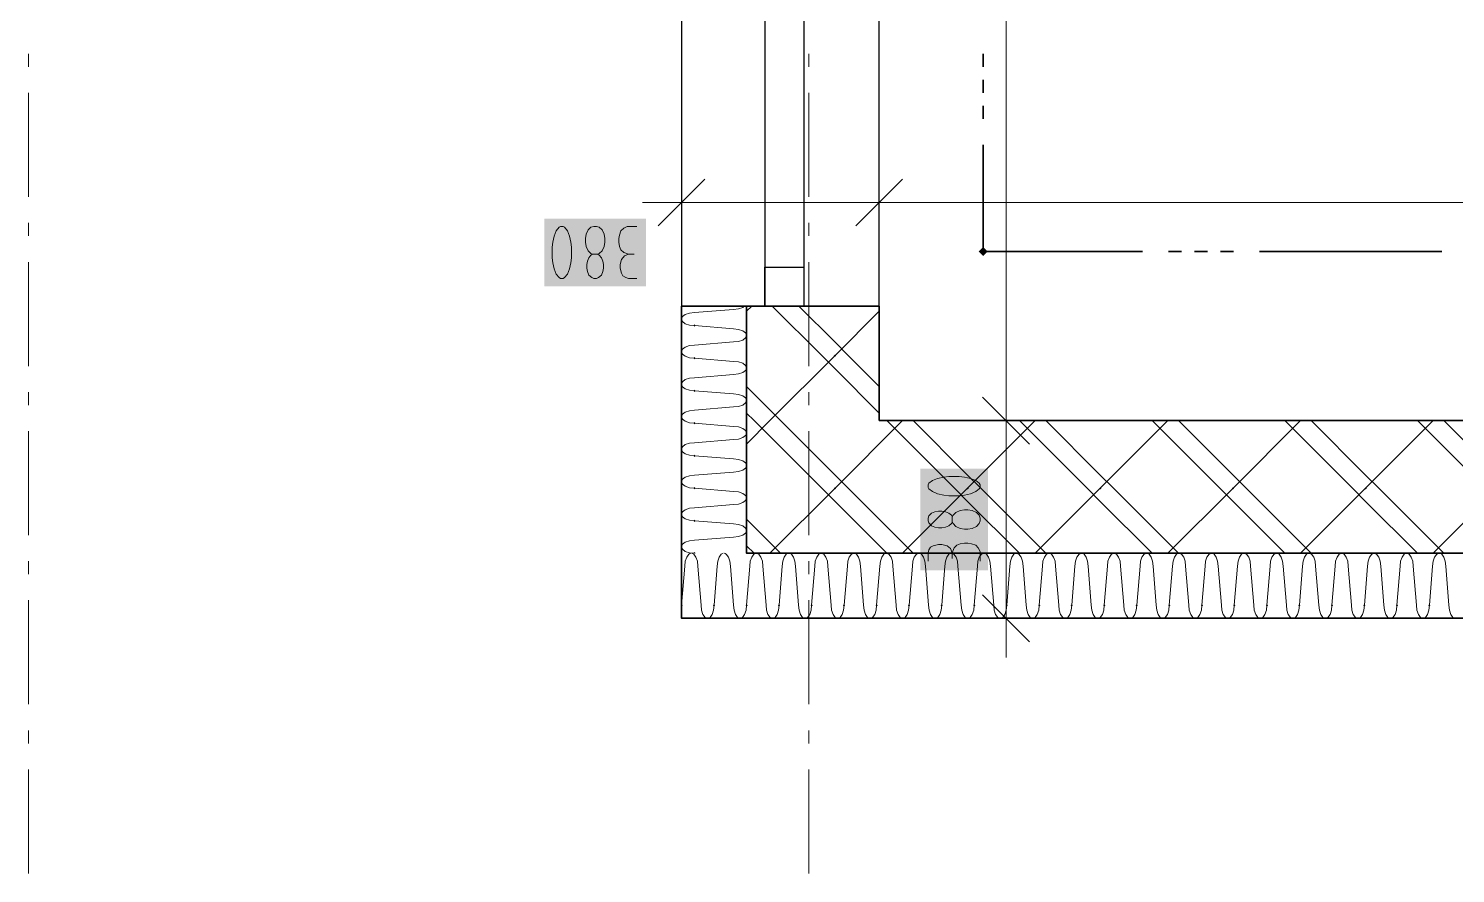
# Model space of a CAD drawing. Header units: millimetres. Extents: x 0 to 594, y 0 to 420.
# Drawn here: x 68.02 to 96.13, y 116.65 to 133.29 of the extents above; entities that cross this region are included whole.
import ezdxf

# ---------------------------------------------------------------- set-up
doc = ezdxf.new("R2010")
doc.units = ezdxf.units.MM
doc.header["$LTSCALE"] = 8
for name, color, linetype in [('PDF_Koty delkove', 7, 'Continuous'), ('PDF_Okna', 7, 'Continuous'), ('PDF_Osy hlavni', 7, 'Continuous'), ('PDF_Pozarni useky', 7, 'Continuous'), ('PDF_Steny sendvic', 7, 'Continuous')]:
    doc.layers.add(name, color=color, linetype=linetype)

msp = doc.modelspace()

# ---------------------------------------------------------------- hatches: boundary and pattern name
at = {"layer": 'PDF_Steny sendvic', "transparency": 33554559}
msp.add_hatch(color=256, dxfattribs=at).paths.add_polyline_path([(80.881, 121.908), (80.88, 121.909), (80.88, 121.953), (80.881, 121.954), (80.904, 121.931)])

# ---------------------------------------------------------------- linework, layer by layer
at = {"layer": 'PDF_Koty delkove', "lineweight": 18}
for points in [[(87.275, 121.675), (87.275, 125.57), (87.275, 136.322), (87.275, 142.797), (87.275, 149.093)], [(80.88, 130.634), (80.88, 129.865), (80.88, 129.096)], [(84.775, 130.634), (84.775, 129.865), (84.775, 129.096)], [(81.341, 130.326), (80.419, 129.404)], [(85.236, 130.326), (84.314, 129.404)], [(80.88, 129.865), (80.111, 129.865)], [(111.671, 129.865), (99.742, 129.865), (84.775, 129.865), (80.88, 129.865)], [(78.331, 128.983), (78.331, 128.778), (78.345, 128.676), (78.372, 128.557), (78.413, 128.454), (78.467, 128.385), (78.495, 128.369), (78.549, 128.369), (78.577, 128.385), (78.632, 128.454), (78.673, 128.557), (78.701, 128.676), (78.714, 128.778), (78.714, 128.983), (78.701, 129.085), (78.673, 129.205), (78.632, 129.308), (78.577, 129.377), (78.549, 129.394)], [(78.549, 129.394), (78.495, 129.394), (78.467, 129.377), (78.413, 129.308), (78.372, 129.205), (78.345, 129.085), (78.331, 128.983)], [(79.261, 128.864), (79.317, 128.915), (79.358, 129), (79.372, 129.085), (79.372, 129.154), (79.358, 129.239), (79.317, 129.325), (79.261, 129.377), (79.206, 129.394), (79.152, 129.394), (79.097, 129.377), (79.042, 129.325), (79.002, 129.239), (78.988, 129.154)], [(80.001, 129.394), (79.809, 129.394), (79.741, 129.359), (79.686, 129.308), (79.659, 129.223), (79.645, 129.154), (79.645, 129.085), (79.659, 129), (79.686, 128.933), (79.741, 128.881), (79.836, 128.847)], [(78.988, 129.154), (78.988, 129.085), (79.002, 129), (79.042, 128.915), (79.097, 128.864), (79.124, 128.847), (79.234, 128.847), (79.261, 128.864)], [(79.234, 128.847), (79.261, 128.829), (79.303, 128.778), (79.33, 128.71), (79.344, 128.642), (79.344, 128.573), (79.33, 128.505), (79.303, 128.437), (79.248, 128.385), (79.206, 128.369), (79.152, 128.369), (79.111, 128.385), (79.056, 128.437), (79.029, 128.505), (79.015, 128.573), (79.015, 128.642), (79.029, 128.71), (79.056, 128.778), (79.097, 128.829), (79.124, 128.847)], [(80.001, 128.369), (79.836, 128.369), (79.781, 128.385), (79.727, 128.42), (79.699, 128.471), (79.672, 128.573), (79.672, 128.642), (79.699, 128.744), (79.754, 128.813), (79.836, 128.847), (79.946, 128.847)], [(87.736, 125.108), (86.813, 126.031)], [(88.043, 125.57), (87.275, 125.57), (86.506, 125.57)], [(86.215, 123.568), (86.197, 123.541), (86.146, 123.499), (86.079, 123.472), (86.01, 123.458), (85.941, 123.458), (85.874, 123.472), (85.805, 123.499), (85.754, 123.554), (85.737, 123.596), (85.737, 123.65), (85.754, 123.691), (85.805, 123.746), (85.874, 123.773), (85.941, 123.787), (86.01, 123.787), (86.079, 123.773), (86.146, 123.746), (86.197, 123.705), (86.215, 123.678)], [(85.737, 122.801), (85.737, 122.966), (85.754, 123.021), (85.788, 123.075), (85.84, 123.103), (85.941, 123.13), (86.01, 123.13), (86.112, 123.103), (86.181, 123.048), (86.215, 122.966)], [(86.762, 122.801), (86.762, 122.993), (86.727, 123.061), (86.676, 123.116), (86.591, 123.143), (86.522, 123.157), (86.454, 123.157), (86.369, 123.143), (86.301, 123.116), (86.25, 123.061), (86.215, 122.966), (86.215, 122.856)], [(87.736, 121.213), (86.813, 122.136)], [(88.043, 121.675), (87.275, 121.675), (86.506, 121.675)], [(87.275, 121.675), (87.275, 120.906)]]:
    msp.add_lwpolyline(points, dxfattribs=at)
for points in [[(86.351, 124.471), (86.146, 124.471), (86.045, 124.457), (85.925, 124.43), (85.822, 124.389), (85.754, 124.335), (85.737, 124.307), (85.737, 124.253), (85.754, 124.225), (85.822, 124.17), (85.925, 124.129), (86.045, 124.101), (86.146, 124.087), (86.351, 124.087), (86.454, 124.101), (86.574, 124.129), (86.676, 124.17), (86.745, 124.225), (86.762, 124.253), (86.762, 124.307), (86.745, 124.335), (86.676, 124.389), (86.574, 124.43), (86.454, 124.457)], [(86.522, 123.814), (86.454, 123.814), (86.369, 123.8), (86.284, 123.76), (86.232, 123.705), (86.215, 123.678), (86.215, 123.568), (86.232, 123.541), (86.284, 123.485), (86.369, 123.444), (86.454, 123.43), (86.522, 123.43), (86.607, 123.444), (86.694, 123.485), (86.745, 123.541), (86.762, 123.596), (86.762, 123.65), (86.745, 123.705), (86.694, 123.76), (86.607, 123.8)]]:
    msp.add_lwpolyline(points, close=True, dxfattribs=at)
at = {"layer": 'PDF_Koty delkove', "color": 7, "lineweight": 18, "true_color": 0xffffff, "transparency": 33554559}
for points in [[(80.182, 129.548), (78.177, 129.548), (80.182, 128.215), (78.177, 128.215)], [(86.916, 122.62), (86.916, 124.625), (85.583, 122.62), (85.583, 124.625)]]:
    msp.add_solid(points, dxfattribs=at)
at = {"layer": 'PDF_Okna', "lineweight": 25}
for points in [[(84.775, 127.825), (84.775, 138.074), (80.88, 138.074), (80.88, 127.825)], [(82.52, 138.074), (82.52, 127.825)], [(83.289, 138.074), (83.289, 127.825)]]:
    msp.add_lwpolyline(points, dxfattribs=at)
msp.add_lwpolyline([(82.52, 127.825), (82.52, 128.593), (83.289, 128.593), (83.289, 127.825)], close=True, dxfattribs=at)
at = {"layer": 'PDF_Osy hlavni', "lineweight": 18}
for points in [[(68.016, 132.537), (68.016, 132.793)], [(83.391, 132.793), (83.391, 132.537), (83.391, 132.793)], [(68.016, 129.975), (68.016, 132.025)], [(83.391, 129.975), (83.391, 132.025)], [(83.391, 129.975), (83.391, 132.025)], [(68.016, 129.206), (68.016, 129.462)], [(83.391, 129.462), (83.391, 129.206), (83.391, 129.462)], [(68.016, 126.643), (68.016, 128.693)], [(83.391, 126.643), (83.391, 128.693)], [(83.391, 126.643), (83.391, 128.693)], [(68.016, 125.875), (68.016, 126.131)], [(83.391, 126.131), (83.391, 125.875), (83.391, 126.131)], [(68.016, 123.312), (68.016, 125.362)], [(83.391, 125.362), (83.391, 123.312), (83.391, 125.362)], [(68.016, 122.543), (68.016, 122.8)], [(83.391, 122.543), (83.391, 122.8), (83.391, 122.543)], [(68.016, 119.981), (68.016, 122.031)], [(83.391, 119.981), (83.391, 122.031), (83.391, 119.981)], [(68.016, 119.212), (68.016, 119.468)], [(83.391, 119.468), (83.391, 119.212), (83.391, 119.468)], [(68.016, 116.65), (68.016, 118.7)], [(83.391, 116.65), (83.391, 118.7), (83.391, 116.65)]]:
    msp.add_lwpolyline(points, dxfattribs=at)
at = {"layer": 'PDF_Pozarni useky', "lineweight": 35}
for points in [[(86.825, 132.537), (86.825, 132.793)], [(86.825, 132.025), (86.825, 132.281)], [(86.825, 131.512), (86.825, 131.768)], [(89.962, 128.901), (86.825, 128.901), (86.825, 131)], [(90.731, 128.901), (90.474, 128.901)], [(91.243, 128.901), (90.987, 128.901)], [(91.756, 128.901), (91.499, 128.901)], [(95.856, 128.901), (92.268, 128.901)]]:
    msp.add_lwpolyline(points, dxfattribs=at)
at = {"layer": 'PDF_Pozarni useky', "lineweight": 35, "transparency": 33554559}
for points in [[(86.825, 128.811), (86.735, 128.901), (86.914, 128.901), (86.825, 128.99)], [(86.914, 128.901), (86.825, 128.811), (86.825, 128.99), (86.735, 128.901)]]:
    msp.add_solid(points, dxfattribs=at)
at = {"layer": 'PDF_Steny sendvic', "lineweight": 35}
for points in [[(80.88, 127.825), (80.88, 122.956)], [(80.88, 127.825), (82.161, 127.825)], [(113.552, 122.956), (110.796, 122.956), (82.161, 122.956), (82.161, 125.57), (82.161, 127.825), (82.52, 127.825), (83.289, 127.825), (84.775, 127.825)], [(82.161, 127.825), (82.161, 125.57)], [(84.775, 125.57), (84.775, 127.825)], [(82.161, 125.57), (82.161, 122.956), (110.796, 122.956)], [(111.671, 125.57), (84.775, 125.57)], [(80.88, 122.956), (80.88, 121.675), (113.123, 121.675)]]:
    msp.add_lwpolyline(points, dxfattribs=at)
at = {"layer": 'PDF_Steny sendvic', "lineweight": 9}
for points in [[(81.136, 127.696), (81.038, 127.687), (80.955, 127.659), (80.899, 127.617), (80.88, 127.568)], [(81.136, 127.696), (81.905, 127.76), (82.003, 127.77), (82.087, 127.798), (82.123, 127.825)], [(82.161, 127.722), (82.264, 127.825)], [(82.622, 125.57), (83.904, 126.851), (84.775, 127.722)], [(84.775, 125.718), (83.904, 126.589), (83.642, 126.851), (82.668, 127.825)], [(84.775, 126.241), (84.165, 126.851), (83.904, 127.112), (83.191, 127.825)], [(80.88, 127.568), (80.899, 127.519), (80.955, 127.478), (81.038, 127.45), (81.136, 127.44)], [(81.905, 127.377), (81.136, 127.44)], [(81.905, 127.377), (81.905, 127.377)], [(82.161, 127.261), (82.143, 127.297), (82.087, 127.339), (82.003, 127.367), (81.905, 127.377)], [(81.136, 127.056), (81.905, 127.119), (82.003, 127.129), (82.087, 127.157), (82.143, 127.199), (82.161, 127.235)], [(81.136, 127.056), (81.038, 127.046), (80.955, 127.018), (80.899, 126.977), (80.88, 126.928)], [(80.88, 126.928), (80.899, 126.879), (80.955, 126.837), (81.038, 126.809), (81.136, 126.8)], [(81.905, 126.736), (81.136, 126.8)], [(81.136, 126.415), (81.905, 126.479), (82.003, 126.488), (82.087, 126.516), (82.143, 126.558), (82.161, 126.594)], [(81.905, 126.736), (81.905, 126.736)], [(82.161, 126.621), (82.143, 126.657), (82.087, 126.698), (82.003, 126.726), (81.905, 126.736)], [(81.136, 126.415), (81.038, 126.405), (80.955, 126.378), (80.899, 126.336), (80.88, 126.287)], [(80.88, 126.287), (80.899, 126.238), (80.955, 126.196), (81.038, 126.169), (81.136, 126.159)], [(82.832, 125.57), (82.161, 126.241)], [(81.905, 126.096), (81.136, 126.159)], [(81.136, 125.775), (81.905, 125.838), (82.003, 125.848), (82.087, 125.876), (82.143, 125.917), (82.161, 125.953)], [(81.905, 126.096), (81.905, 126.096)], [(82.161, 125.98), (82.143, 126.016), (82.087, 126.058), (82.003, 126.086), (81.905, 126.096)], [(81.136, 125.775), (81.038, 125.765), (80.955, 125.737), (80.899, 125.695), (80.88, 125.646)], [(82.31, 125.57), (82.161, 125.718)], [(80.88, 125.646), (80.899, 125.597), (80.955, 125.556), (81.038, 125.528), (81.136, 125.518)], [(81.905, 125.455), (81.136, 125.518)], [(81.905, 125.455), (81.905, 125.455)], [(82.161, 125.34), (82.143, 125.375), (82.087, 125.417), (82.003, 125.445), (81.905, 125.455)], [(82.161, 125.108), (82.622, 125.57)], [(83.642, 124.237), (82.31, 125.57)], [(82.622, 122.956), (83.904, 124.237), (85.236, 125.57)], [(83.904, 124.498), (82.832, 125.57)], [(86.256, 124.237), (84.923, 125.57)], [(85.236, 122.956), (86.517, 124.237), (87.85, 125.57)], [(86.517, 124.498), (85.446, 125.57)], [(88.87, 124.237), (87.537, 125.57)], [(87.85, 122.956), (89.131, 124.237), (90.464, 125.57)], [(89.131, 124.498), (88.06, 125.57)], [(91.483, 124.237), (90.151, 125.57)], [(90.464, 122.956), (91.745, 124.237), (93.077, 125.57)], [(91.745, 124.498), (90.674, 125.57)], [(94.097, 124.237), (92.765, 125.57)], [(93.077, 122.956), (94.358, 124.237), (95.691, 125.57)], [(94.358, 124.498), (93.287, 125.57)], [(96.711, 124.237), (95.378, 125.57)], [(95.691, 122.956), (96.972, 124.237), (98.305, 125.57)], [(96.972, 124.498), (95.901, 125.57)], [(81.136, 125.134), (81.038, 125.124), (80.955, 125.096), (80.899, 125.055), (80.88, 125.006)], [(81.136, 125.134), (81.905, 125.197), (82.003, 125.207), (82.087, 125.235), (82.143, 125.277), (82.161, 125.313)], [(80.88, 125.006), (80.899, 124.957), (80.955, 124.915), (81.038, 124.887), (81.136, 124.878)], [(81.905, 124.814), (81.136, 124.878)], [(81.905, 124.814), (81.905, 124.814)], [(82.161, 124.699), (82.143, 124.735), (82.087, 124.777), (82.003, 124.804), (81.905, 124.814)], [(81.136, 124.493), (81.905, 124.557)], [(81.905, 124.557), (82.003, 124.567), (82.087, 124.594)], [(82.087, 124.594), (82.143, 124.636), (82.161, 124.672)], [(81.136, 124.493), (81.038, 124.484), (80.955, 124.456), (80.899, 124.414), (80.88, 124.365)], [(80.88, 124.365), (80.899, 124.316), (80.955, 124.275), (81.038, 124.247), (81.136, 124.237)], [(84.165, 124.237), (83.904, 124.498)], [(86.779, 124.237), (86.517, 124.498)], [(89.392, 124.237), (89.131, 124.498)], [(92.006, 124.237), (91.745, 124.498)], [(94.62, 124.237), (94.358, 124.498)], [(81.905, 124.174), (81.136, 124.237)], [(81.905, 124.174), (81.905, 124.174)], [(82.161, 124.058), (82.143, 124.094), (82.087, 124.136), (82.003, 124.164), (81.905, 124.174)], [(81.905, 123.916), (82.003, 123.926), (82.087, 123.954), (82.143, 123.996), (82.161, 124.031)], [(83.904, 123.976), (83.642, 124.237)], [(84.923, 122.956), (83.904, 123.976)], [(85.446, 122.956), (84.165, 124.237)], [(86.517, 123.976), (86.256, 124.237)], [(87.537, 122.956), (86.517, 123.976)], [(88.06, 122.956), (86.779, 124.237)], [(89.131, 123.976), (88.87, 124.237)], [(90.151, 122.956), (89.131, 123.976)], [(90.674, 122.956), (89.392, 124.237)], [(91.745, 123.976), (91.483, 124.237)], [(92.765, 122.956), (91.745, 123.976)], [(93.287, 122.956), (92.006, 124.237)], [(94.358, 123.976), (94.097, 124.237)], [(95.378, 122.956), (94.358, 123.976)], [(95.901, 122.956), (94.62, 124.237)], [(81.136, 123.853), (81.038, 123.843), (80.955, 123.815), (80.899, 123.774), (80.88, 123.725)], [(80.88, 123.725), (80.88, 123.725)], [(80.88, 123.725), (80.899, 123.676), (80.955, 123.634), (81.038, 123.606), (81.136, 123.596)], [(81.136, 123.853), (81.905, 123.916)], [(81.905, 123.533), (81.136, 123.596)], [(81.905, 123.533), (81.905, 123.533)], [(82.161, 123.418), (82.143, 123.454), (82.087, 123.495), (82.003, 123.523), (81.905, 123.533)], [(82.832, 122.956), (82.161, 123.627)], [(81.136, 123.212), (81.038, 123.202), (80.955, 123.175), (80.899, 123.133), (80.88, 123.084)], [(81.136, 123.212), (81.905, 123.276)], [(81.905, 123.276), (82.003, 123.285), (82.087, 123.313), (82.143, 123.355), (82.161, 123.391)], [(80.88, 123.084), (80.899, 123.035), (80.955, 122.993), (81.038, 122.966), (81.136, 122.956)], [(81.059, 122.956), (81.024, 122.938), (80.982, 122.882), (80.954, 122.798), (80.944, 122.7)], [(81.202, 122.7), (81.192, 122.798), (81.164, 122.882), (81.122, 122.938), (81.086, 122.956)], [(81.7, 122.956), (81.664, 122.938), (81.622, 122.882), (81.594, 122.798), (81.585, 122.7)], [(81.842, 122.7), (81.832, 122.798), (81.805, 122.882), (81.763, 122.938), (81.727, 122.956)], [(82.31, 122.956), (82.161, 123.104)], [(82.341, 122.956), (82.305, 122.938), (82.263, 122.882), (82.235, 122.798), (82.225, 122.7)], [(82.483, 122.7), (82.473, 122.798), (82.445, 122.882), (82.403, 122.938), (82.368, 122.956)], [(82.945, 122.938), (82.904, 122.882), (82.876, 122.798), (82.866, 122.7)], [(82.981, 122.956), (82.945, 122.938)], [(83.123, 122.7), (83.114, 122.798), (83.086, 122.882), (83.044, 122.938), (83.008, 122.956)], [(83.622, 122.956), (83.586, 122.938), (83.544, 122.882), (83.516, 122.798), (83.507, 122.7)], [(83.764, 122.7), (83.754, 122.798), (83.726, 122.882), (83.685, 122.938), (83.649, 122.956)], [(84.262, 122.956), (84.227, 122.938), (84.185, 122.882), (84.157, 122.798), (84.147, 122.7)], [(84.405, 122.7), (84.395, 122.798), (84.367, 122.882), (84.325, 122.938), (84.289, 122.956)], [(84.903, 122.956), (84.867, 122.938), (84.826, 122.882), (84.798, 122.798), (84.788, 122.7)], [(85.045, 122.7), (85.036, 122.798), (85.008, 122.882), (84.966, 122.938), (84.93, 122.956)], [(85.544, 122.956), (85.508, 122.938), (85.466, 122.882), (85.438, 122.798), (85.428, 122.7)], [(85.648, 122.882), (85.606, 122.938), (85.571, 122.956)], [(85.686, 122.7), (85.676, 122.798), (85.648, 122.882)], [(86.184, 122.956), (86.149, 122.938), (86.107, 122.882), (86.079, 122.798), (86.069, 122.7)], [(86.327, 122.7), (86.317, 122.798), (86.289, 122.882), (86.247, 122.938), (86.211, 122.956)], [(86.825, 122.956), (86.789, 122.938), (86.747, 122.882), (86.719, 122.798), (86.71, 122.7)], [(86.967, 122.7), (86.957, 122.798), (86.929, 122.882), (86.888, 122.938), (86.852, 122.956)], [(87.466, 122.956), (87.43, 122.938), (87.388, 122.882), (87.36, 122.798), (87.35, 122.7)], [(87.608, 122.7), (87.598, 122.798), (87.57, 122.882), (87.528, 122.938), (87.493, 122.956)], [(88.106, 122.956), (88.07, 122.938), (88.029, 122.882), (88.001, 122.798), (87.991, 122.7)], [(88.248, 122.7), (88.239, 122.798), (88.211, 122.882), (88.169, 122.938), (88.133, 122.956)], [(88.747, 122.956), (88.711, 122.938), (88.669, 122.882), (88.641, 122.798), (88.632, 122.7)], [(88.889, 122.7), (88.879, 122.798), (88.851, 122.882), (88.81, 122.938), (88.774, 122.956)], [(89.387, 122.956), (89.352, 122.938), (89.31, 122.882), (89.282, 122.798), (89.272, 122.7)], [(89.53, 122.7), (89.52, 122.798), (89.492, 122.882), (89.45, 122.938), (89.414, 122.956)], [(90.028, 122.956), (89.992, 122.938), (89.95, 122.882), (89.923, 122.798), (89.913, 122.7)], [(90.17, 122.7), (90.16, 122.798), (90.133, 122.882), (90.091, 122.938), (90.055, 122.956)], [(90.669, 122.956), (90.633, 122.938), (90.591, 122.882), (90.563, 122.798), (90.553, 122.7)], [(90.811, 122.7), (90.801, 122.798), (90.773, 122.882), (90.731, 122.938), (90.696, 122.956)], [(91.309, 122.956), (91.273, 122.938), (91.232, 122.882), (91.204, 122.798)], [(91.451, 122.7), (91.442, 122.798), (91.414, 122.882), (91.372, 122.938), (91.336, 122.956)], [(91.95, 122.956), (91.914, 122.938), (91.872, 122.882), (91.844, 122.798), (91.835, 122.7)], [(92.092, 122.7), (92.082, 122.798), (92.054, 122.882), (92.013, 122.938), (91.977, 122.956)], [(92.591, 122.956), (92.555, 122.938), (92.513, 122.882), (92.485, 122.798), (92.475, 122.7)], [(92.733, 122.7), (92.723, 122.798), (92.695, 122.882), (92.653, 122.938), (92.617, 122.956)], [(93.231, 122.956), (93.195, 122.938), (93.154, 122.882), (93.126, 122.798), (93.116, 122.7)], [(93.373, 122.7), (93.364, 122.798), (93.336, 122.882), (93.294, 122.938), (93.258, 122.956)], [(93.872, 122.956), (93.836, 122.938), (93.794, 122.882), (93.766, 122.798), (93.756, 122.7)], [(94.014, 122.7), (94.004, 122.798), (93.976, 122.882), (93.935, 122.938), (93.899, 122.956)], [(94.512, 122.956), (94.477, 122.938), (94.435, 122.882), (94.407, 122.798), (94.397, 122.7)], [(94.655, 122.7), (94.645, 122.798), (94.617, 122.882), (94.575, 122.938), (94.539, 122.956)], [(95.153, 122.956), (95.117, 122.938), (95.075, 122.882), (95.047, 122.798), (95.038, 122.7)], [(95.295, 122.7), (95.285, 122.798), (95.258, 122.882), (95.216, 122.938), (95.18, 122.956)], [(95.794, 122.956), (95.758, 122.938), (95.716, 122.882), (95.688, 122.798), (95.678, 122.7)], [(95.936, 122.7), (95.926, 122.798), (95.898, 122.882), (95.856, 122.938), (95.821, 122.956)], [(80.944, 122.7), (80.881, 121.931)], [(80.944, 122.7), (80.944, 122.7)], [(81.265, 121.931), (81.202, 122.7)], [(81.585, 122.7), (81.521, 121.931)], [(81.585, 122.7), (81.585, 122.7)], [(81.906, 121.931), (81.842, 122.7)], [(82.225, 122.7), (82.162, 121.931)], [(82.225, 122.7), (82.225, 122.7)], [(82.546, 121.931), (82.483, 122.7)], [(82.866, 122.7), (82.803, 121.931)], [(82.866, 122.7), (82.866, 122.7)], [(83.187, 121.931), (83.123, 122.7)], [(83.507, 122.7), (83.443, 121.931)], [(83.507, 122.7), (83.507, 122.7)], [(83.828, 121.931), (83.764, 122.7)], [(84.147, 122.7), (84.084, 121.931)], [(84.147, 122.7), (84.147, 122.7)], [(84.468, 121.931), (84.405, 122.7)], [(84.788, 122.7), (84.724, 121.931)], [(84.788, 122.7), (84.788, 122.7)], [(85.109, 121.931), (85.045, 122.7)], [(85.428, 122.7), (85.365, 121.931)], [(85.428, 122.7), (85.428, 122.7)], [(85.749, 121.931), (85.686, 122.7)], [(86.069, 122.7), (86.006, 121.931)], [(86.069, 122.7), (86.069, 122.7)], [(86.39, 121.931), (86.327, 122.7)], [(86.71, 122.7), (86.646, 121.931)], [(86.71, 122.7), (86.71, 122.7)], [(87.031, 121.931), (86.967, 122.7)], [(87.35, 122.7), (87.287, 121.931)], [(87.35, 122.7), (87.35, 122.7)], [(87.671, 121.931), (87.608, 122.7)], [(87.991, 122.7), (87.927, 121.931)], [(87.991, 122.7), (87.991, 122.7)], [(88.312, 121.931), (88.248, 122.7)], [(88.632, 122.7), (88.568, 121.931)], [(88.632, 122.7), (88.632, 122.7)], [(88.952, 121.931), (88.889, 122.7)], [(89.272, 122.7), (89.209, 121.931)], [(89.272, 122.7), (89.272, 122.7)], [(89.593, 121.931), (89.53, 122.7)], [(89.913, 122.7), (89.849, 121.931)], [(89.913, 122.7), (89.913, 122.7)], [(90.234, 121.931), (90.17, 122.7)], [(90.553, 122.7), (90.49, 121.931)], [(90.553, 122.7), (90.553, 122.7)], [(90.874, 121.931), (90.811, 122.7)], [(91.194, 122.7), (91.131, 121.931)], [(91.204, 122.798), (91.194, 122.7)], [(91.194, 122.7), (91.194, 122.7)], [(91.515, 121.931), (91.451, 122.7)], [(91.835, 122.7), (91.771, 121.931)], [(91.835, 122.7), (91.835, 122.7)], [(92.156, 121.931), (92.092, 122.7)], [(92.475, 122.7), (92.412, 121.931)], [(92.475, 122.7), (92.475, 122.7)], [(92.796, 121.931), (92.733, 122.7)], [(93.116, 122.7), (93.052, 121.931)], [(93.116, 122.7), (93.116, 122.7)], [(93.437, 121.931), (93.373, 122.7)], [(93.756, 122.7), (93.693, 121.931)], [(93.756, 122.7), (93.756, 122.7)], [(94.077, 121.931), (94.014, 122.7)], [(94.397, 122.7), (94.334, 121.931)], [(94.397, 122.7), (94.397, 122.7)], [(94.718, 121.931), (94.655, 122.7)], [(95.038, 122.7), (94.974, 121.931)], [(95.038, 122.7), (95.038, 122.7)], [(95.359, 121.931), (95.295, 122.7)], [(95.678, 122.7), (95.615, 121.931)], [(95.678, 122.7), (95.678, 122.7)], [(95.999, 121.931), (95.936, 122.7)], [(80.88, 121.923), (80.881, 121.931)], [(81.265, 121.931), (81.275, 121.833), (81.303, 121.75), (81.344, 121.694), (81.393, 121.675)], [(81.393, 121.675), (81.442, 121.694), (81.484, 121.75), (81.512, 121.833), (81.521, 121.931)], [(81.906, 121.931), (81.915, 121.833), (81.943, 121.75), (81.985, 121.694), (82.034, 121.675), (82.083, 121.694), (82.124, 121.75), (82.152, 121.833), (82.162, 121.931)], [(82.546, 121.931), (82.556, 121.833), (82.584, 121.75), (82.625, 121.694), (82.674, 121.675)], [(82.674, 121.675), (82.723, 121.694), (82.765, 121.75), (82.793, 121.833), (82.803, 121.931)], [(83.187, 121.931), (83.197, 121.833), (83.224, 121.75), (83.266, 121.694), (83.315, 121.675)], [(83.315, 121.675), (83.364, 121.694), (83.406, 121.75), (83.433, 121.833), (83.443, 121.931)], [(83.828, 121.931), (83.837, 121.833), (83.865, 121.75), (83.907, 121.694), (83.956, 121.675)], [(83.956, 121.675), (84.005, 121.694), (84.046, 121.75), (84.074, 121.833), (84.084, 121.931)], [(84.468, 121.931), (84.478, 121.833), (84.506, 121.75), (84.547, 121.694), (84.596, 121.675), (84.645, 121.694), (84.687, 121.75), (84.715, 121.833), (84.724, 121.931)], [(85.109, 121.931), (85.118, 121.833), (85.146, 121.75), (85.188, 121.694), (85.237, 121.675), (85.286, 121.694), (85.327, 121.75), (85.355, 121.833), (85.365, 121.931)], [(85.749, 121.931), (85.759, 121.833), (85.787, 121.75), (85.828, 121.694), (85.877, 121.675), (85.927, 121.694), (85.968, 121.75), (85.996, 121.833), (86.006, 121.931)], [(86.39, 121.931), (86.4, 121.833), (86.427, 121.75), (86.469, 121.694), (86.518, 121.675)], [(86.518, 121.675), (86.567, 121.694), (86.609, 121.75), (86.636, 121.833), (86.646, 121.931)], [(87.031, 121.931), (87.04, 121.833), (87.068, 121.75), (87.11, 121.694), (87.159, 121.675), (87.208, 121.694), (87.249, 121.75), (87.277, 121.833), (87.287, 121.931)], [(87.671, 121.931), (87.681, 121.833), (87.709, 121.75), (87.75, 121.694), (87.799, 121.675)], [(87.799, 121.675), (87.848, 121.694), (87.89, 121.75), (87.918, 121.833), (87.927, 121.931)], [(88.312, 121.931), (88.322, 121.833), (88.349, 121.75), (88.391, 121.694), (88.44, 121.675), (88.489, 121.694), (88.531, 121.75), (88.558, 121.833), (88.568, 121.931)], [(88.952, 121.931), (88.962, 121.833), (88.99, 121.75), (89.032, 121.694), (89.081, 121.675)], [(89.081, 121.675), (89.13, 121.694), (89.171, 121.75), (89.199, 121.833), (89.209, 121.931)], [(89.593, 121.931), (89.603, 121.833), (89.631, 121.75), (89.672, 121.694), (89.721, 121.675)], [(89.721, 121.675), (89.77, 121.694), (89.812, 121.75), (89.84, 121.833), (89.849, 121.931)], [(90.234, 121.931), (90.243, 121.833), (90.271, 121.75), (90.313, 121.694), (90.362, 121.675)], [(90.362, 121.675), (90.411, 121.694), (90.452, 121.75), (90.48, 121.833), (90.49, 121.931)], [(90.874, 121.931), (90.884, 121.833), (90.912, 121.75), (90.953, 121.694), (91.002, 121.675)], [(91.002, 121.675), (91.051, 121.694), (91.093, 121.75), (91.121, 121.833), (91.131, 121.931)], [(91.515, 121.931), (91.525, 121.833), (91.552, 121.75), (91.594, 121.694), (91.643, 121.675)], [(91.643, 121.675), (91.692, 121.694), (91.734, 121.75), (91.761, 121.833), (91.771, 121.931)], [(92.156, 121.931), (92.165, 121.833), (92.193, 121.75), (92.235, 121.694), (92.284, 121.675)], [(92.284, 121.675), (92.333, 121.694), (92.374, 121.75), (92.402, 121.833), (92.412, 121.931)], [(92.796, 121.931), (92.806, 121.833), (92.834, 121.75), (92.875, 121.694), (92.924, 121.675)], [(92.924, 121.675), (92.973, 121.694), (93.015, 121.75), (93.043, 121.833), (93.052, 121.931)], [(93.437, 121.931), (93.447, 121.833), (93.474, 121.75), (93.516, 121.694), (93.565, 121.675)], [(93.565, 121.675), (93.614, 121.694), (93.656, 121.75), (93.683, 121.833), (93.693, 121.931)], [(94.077, 121.931), (94.087, 121.833), (94.115, 121.75), (94.157, 121.694), (94.206, 121.675)], [(94.206, 121.675), (94.255, 121.694), (94.296, 121.75), (94.324, 121.833), (94.334, 121.931)], [(94.718, 121.931), (94.728, 121.833), (94.756, 121.75), (94.797, 121.694), (94.846, 121.675)], [(94.846, 121.675), (94.895, 121.694), (94.937, 121.75), (94.965, 121.833), (94.974, 121.931)], [(95.359, 121.931), (95.368, 121.833), (95.396, 121.75), (95.438, 121.694), (95.487, 121.675)], [(95.487, 121.675), (95.536, 121.694), (95.577, 121.75), (95.605, 121.833), (95.615, 121.931)], [(95.999, 121.931), (96.009, 121.833), (96.037, 121.75), (96.078, 121.694), (96.127, 121.675)], [(84.596, 121.675), (84.596, 121.675)], [(91.002, 121.675), (91.002, 121.675)]]:
    msp.add_lwpolyline(points, dxfattribs=at)
at = {"layer": 'PDF_Steny sendvic', "lineweight": 9, "transparency": 33554559}
for points in [[(81.136, 127.417), (81.113, 127.44), (81.159, 127.44), (81.136, 127.463)], [(81.136, 126.776), (81.113, 126.8), (81.159, 126.8), (81.136, 126.823)], [(83.904, 126.828), (83.88, 126.851), (83.927, 126.851), (83.904, 126.874)], [(81.136, 126.136), (81.113, 126.159), (81.159, 126.159), (81.136, 126.182)], [(81.136, 125.495), (81.113, 125.518), (81.159, 125.518), (81.136, 125.541)], [(81.136, 124.855), (81.113, 124.878), (81.159, 124.878), (81.136, 124.901)], [(81.136, 124.214), (81.113, 124.237), (81.159, 124.237), (81.136, 124.26)], [(83.904, 124.214), (83.88, 124.237), (83.927, 124.237), (83.904, 124.26)], [(86.517, 124.214), (86.494, 124.237), (86.54, 124.237), (86.517, 124.26)], [(89.131, 124.214), (89.108, 124.237), (89.154, 124.237), (89.131, 124.26)], [(91.745, 124.214), (91.722, 124.237), (91.768, 124.237), (91.745, 124.26)], [(94.358, 124.214), (94.335, 124.237), (94.382, 124.237), (94.358, 124.26)], [(81.136, 123.573), (81.113, 123.596), (81.159, 123.596), (81.136, 123.62)], [(81.113, 122.956), (81.136, 122.979), (81.159, 122.956)], [(81.521, 121.908), (81.498, 121.931), (81.544, 121.931), (81.521, 121.954)], [(82.162, 121.908), (82.139, 121.931), (82.185, 121.931), (82.162, 121.954)], [(82.803, 121.908), (82.779, 121.931), (82.826, 121.931), (82.803, 121.954)], [(83.443, 121.908), (83.42, 121.931), (83.466, 121.931), (83.443, 121.954)], [(84.084, 121.908), (84.061, 121.931), (84.107, 121.931), (84.084, 121.954)], [(84.724, 121.908), (84.701, 121.931), (84.747, 121.931), (84.724, 121.954)], [(85.365, 121.908), (85.342, 121.931), (85.388, 121.931), (85.365, 121.954)], [(86.006, 121.908), (85.983, 121.931), (86.029, 121.931), (86.006, 121.954)], [(86.646, 121.908), (86.623, 121.931), (86.669, 121.931), (86.646, 121.954)], [(87.287, 121.908), (87.264, 121.931), (87.31, 121.931), (87.287, 121.954)], [(87.927, 121.908), (87.904, 121.931), (87.951, 121.931), (87.927, 121.954)], [(88.568, 121.908), (88.545, 121.931), (88.591, 121.931), (88.568, 121.954)], [(89.209, 121.908), (89.186, 121.931), (89.232, 121.931), (89.209, 121.954)], [(89.849, 121.908), (89.826, 121.931), (89.872, 121.931), (89.849, 121.954)], [(90.49, 121.908), (90.467, 121.931), (90.513, 121.931), (90.49, 121.954)], [(91.131, 121.908), (91.108, 121.931), (91.154, 121.931), (91.131, 121.954)], [(91.771, 121.908), (91.748, 121.931), (91.794, 121.931), (91.771, 121.954)], [(92.412, 121.908), (92.389, 121.931), (92.435, 121.931), (92.412, 121.954)], [(93.052, 121.908), (93.029, 121.931), (93.075, 121.931), (93.052, 121.954)], [(93.693, 121.908), (93.67, 121.931), (93.716, 121.931), (93.693, 121.954)], [(94.334, 121.908), (94.311, 121.931), (94.357, 121.931), (94.334, 121.954)], [(94.974, 121.908), (94.951, 121.931), (94.997, 121.931), (94.974, 121.954)], [(95.615, 121.908), (95.592, 121.931), (95.638, 121.931), (95.615, 121.954)]]:
    msp.add_solid(points, dxfattribs=at)

doc.saveas('drawing.dxf')
